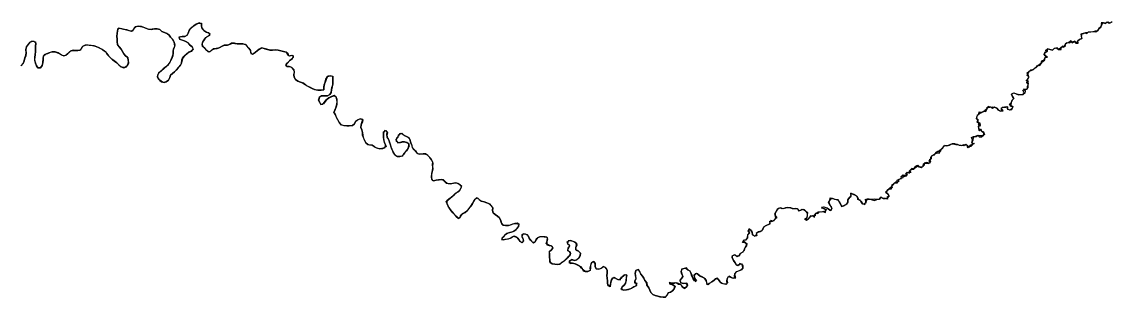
# Model space of a CAD drawing. Extents: x -74 to -34.8, y -33.8 to 5.3.
# Drawn here: x -50.091 to -49.184, y -26.237 to -26.008 of the extents above; entities that cross this region are included whole.
import ezdxf

# ---------------------------------------------------------------- set-up
doc = ezdxf.new("R2010")
doc.units = 0
doc.header["$LTSCALE"] = 2
doc.layers.add('UFEBRASIL', color=7, linetype='Continuous')

msp = doc.modelspace()

# ---------------------------------------------------------------- linework, layer by layer
at = {"layer": 'UFEBRASIL'}
for points in [[(-49.18297, -26.00775), (-49.1846, -26.00889), (-49.18642, -26.00808), (-49.18831, -26.00894), (-49.19014, -26.00852), (-49.19224, -26.0087), (-49.19154, -26.0103), (-49.1926, -26.01215), (-49.19403, -26.01341), (-49.19505, -26.01524), (-49.19721, -26.01549), (-49.19904, -26.01598), (-49.20114, -26.01633), (-49.20331, -26.01672), (-49.20523, -26.01684), (-49.20716, -26.01771), (-49.20915, -26.01794), (-49.20876, -26.01964), (-49.20813, -26.02154), (-49.21006, -26.02233), (-49.21159, -26.02368), (-49.21284, -26.0253), (-49.21409, -26.02395), (-49.21605, -26.0247), (-49.21769, -26.02364), (-49.21826, -26.02555), (-49.22033, -26.02529), (-49.22206, -26.02649), (-49.22244, -26.02847), (-49.22426, -26.02815), (-49.22583, -26.02947), (-49.22747, -26.03089), (-49.22889, -26.02939), (-49.23113, -26.02985), (-49.23275, -26.03124), (-49.23477, -26.03067), (-49.23681, -26.03037), (-49.23734, -26.03232), (-49.23918, -26.0334), (-49.23929, -26.03541), (-49.23761, -26.03671), (-49.23891, -26.03773), (-49.23994, -26.03958), (-49.24176, -26.04053), (-49.24225, -26.04253), (-49.24399, -26.04382), (-49.2456, -26.04515), (-49.24748, -26.04626), (-49.24875, -26.04762), (-49.25098, -26.04798), (-49.25242, -26.04954), (-49.25414, -26.05066), (-49.2528, -26.05221), (-49.2526, -26.05421), (-49.25378, -26.05574), (-49.25279, -26.05733), (-49.25464, -26.05822), (-49.2528, -26.05863), (-49.25328, -26.06048), (-49.25312, -26.0626), (-49.25451, -26.06412), (-49.25667, -26.06398), (-49.25539, -26.06518), (-49.2556, -26.06724), (-49.25721, -26.06834), (-49.25932, -26.06867), (-49.26128, -26.06844), (-49.26314, -26.06763), (-49.26513, -26.06706), (-49.26681, -26.06815), (-49.26599, -26.06973), (-49.26493, -26.07162), (-49.26633, -26.07312), (-49.26701, -26.07496), (-49.2674, -26.07707), (-49.26571, -26.07824), (-49.26618, -26.08), (-49.26778, -26.08144), (-49.26972, -26.08073), (-49.26972, -26.07861), (-49.27165, -26.07906), (-49.27362, -26.07908), (-49.27557, -26.08003), (-49.27412, -26.08136), (-49.27592, -26.08212), (-49.27772, -26.08123), (-49.27908, -26.07971), (-49.28095, -26.07874), (-49.28258, -26.08003), (-49.28434, -26.07878), (-49.28628, -26.07844), (-49.28691, -26.08025), (-49.28867, -26.08134), (-49.29013, -26.08277), (-49.29208, -26.0834), (-49.29378, -26.08461), (-49.29547, -26.08588), (-49.29587, -26.08789), (-49.29459, -26.08944), (-49.29561, -26.09132), (-49.29366, -26.09169), (-49.29461, -26.0932), (-49.29276, -26.09351), (-49.29431, -26.09434), (-49.2943, -26.09646), (-49.29375, -26.09852), (-49.29272, -26.09683), (-49.29193, -26.09853), (-49.29013, -26.09954), (-49.28936, -26.10152), (-49.29073, -26.10284), (-49.2926, -26.10269), (-49.29486, -26.1026), (-49.297, -26.1032), (-49.29877, -26.10424), (-49.29899, -26.1064), (-49.29983, -26.10845), (-49.29796, -26.10928), (-49.29959, -26.10999), (-49.30146, -26.1108), (-49.30236, -26.11271), (-49.30321, -26.1114), (-49.30475, -26.10998), (-49.30652, -26.11104), (-49.30863, -26.11081), (-49.31071, -26.11058), (-49.3129, -26.1103), (-49.31436, -26.10931), (-49.31616, -26.10951), (-49.31813, -26.11017), (-49.32005, -26.11098), (-49.32237, -26.11071), (-49.32389, -26.11245), (-49.32541, -26.11381), (-49.32624, -26.11598), (-49.32831, -26.11587), (-49.32992, -26.11727), (-49.33153, -26.11883), (-49.33353, -26.11962), (-49.33354, -26.12181), (-49.33536, -26.12286), (-49.33406, -26.12409), (-49.3352, -26.12564), (-49.33729, -26.1251), (-49.33944, -26.12543), (-49.33942, -26.12726), (-49.34121, -26.1288), (-49.34348, -26.12871), (-49.34468, -26.12713), (-49.34623, -26.12879), (-49.34772, -26.13035), (-49.34968, -26.13008), (-49.35141, -26.1316), (-49.35057, -26.13336), (-49.35245, -26.1332), (-49.35428, -26.13372), (-49.35385, -26.13539), (-49.35575, -26.13589), (-49.35751, -26.13565), (-49.35717, -26.13763), (-49.35899, -26.13819), (-49.36078, -26.13934), (-49.3609, -26.14113), (-49.36303, -26.14139), (-49.36489, -26.14303), (-49.36654, -26.14413), (-49.36602, -26.14603), (-49.36765, -26.14568), (-49.36857, -26.14695), (-49.37025, -26.14822), (-49.37146, -26.15002), (-49.36981, -26.15118), (-49.36857, -26.15307), (-49.37056, -26.15375), (-49.37002, -26.15547), (-49.37177, -26.15486), (-49.37377, -26.1549), (-49.37549, -26.1539), (-49.37676, -26.1555), (-49.37896, -26.15585), (-49.38121, -26.15557), (-49.38326, -26.15594), (-49.3853, -26.1556), (-49.38727, -26.15547), (-49.38789, -26.15711), (-49.38826, -26.15927), (-49.39044, -26.15979), (-49.39185, -26.15809), (-49.39265, -26.15638), (-49.39475, -26.15578), (-49.39495, -26.15355), (-49.3967, -26.15257), (-49.39806, -26.15176), (-49.40058, -26.15061), (-49.40047, -26.15254), (-49.40162, -26.15425), (-49.40312, -26.15598), (-49.40289, -26.15794), (-49.40419, -26.15975), (-49.40603, -26.16075), (-49.40796, -26.16158), (-49.40896, -26.15976), (-49.40986, -26.15813), (-49.41109, -26.15623), (-49.41349, -26.1557), (-49.41589, -26.15494), (-49.41769, -26.15571), (-49.41883, -26.15737), (-49.41847, -26.15929), (-49.41732, -26.16113), (-49.41638, -26.16316), (-49.4172, -26.16532), (-49.41834, -26.16449), (-49.42031, -26.16297), (-49.4226, -26.16218), (-49.42501, -26.16242), (-49.4232, -26.16333), (-49.42119, -26.1639), (-49.42152, -26.16567), (-49.42313, -26.16583), (-49.42535, -26.16649), (-49.4272, -26.16604), (-49.42812, -26.16788), (-49.43022, -26.16747), (-49.43017, -26.1694), (-49.43183, -26.16972), (-49.43421, -26.16952), (-49.43531, -26.17119), (-49.43648, -26.17263), (-49.4389, -26.17246), (-49.43738, -26.1716), (-49.43673, -26.16954), (-49.43661, -26.16735), (-49.43777, -26.16591), (-49.43898, -26.16457), (-49.4412, -26.16426), (-49.44332, -26.16522), (-49.44461, -26.16392), (-49.44659, -26.16321), (-49.44853, -26.16349), (-49.45061, -26.16273), (-49.45289, -26.16249), (-49.4549, -26.16272), (-49.45692, -26.16353), (-49.4591, -26.16288), (-49.46103, -26.16324), (-49.46225, -26.16461), (-49.46344, -26.16683), (-49.4636, -26.1691), (-49.46223, -26.17098), (-49.46392, -26.17224), (-49.46508, -26.174), (-49.46699, -26.17326), (-49.4679, -26.17497), (-49.46876, -26.17671), (-49.47111, -26.17745), (-49.473, -26.17855), (-49.47382, -26.18054), (-49.47507, -26.18222), (-49.47742, -26.18284), (-49.47936, -26.18406), (-49.47881, -26.18607), (-49.48074, -26.18628), (-49.48227, -26.18523), (-49.48268, -26.18299), (-49.48385, -26.18128), (-49.48553, -26.18028), (-49.48553, -26.18219), (-49.48496, -26.18397), (-49.48649, -26.18567), (-49.48668, -26.18769), (-49.48788, -26.18943), (-49.49013, -26.19005), (-49.48909, -26.19177), (-49.48707, -26.19246), (-49.48731, -26.19448), (-49.48871, -26.19608), (-49.48944, -26.19824), (-49.49094, -26.2), (-49.4929, -26.201), (-49.49339, -26.20303), (-49.49538, -26.20293), (-49.49741, -26.20206), (-49.49968, -26.20294), (-49.49917, -26.20491), (-49.49795, -26.20707), (-49.4967, -26.20871), (-49.49576, -26.21061), (-49.49374, -26.21009), (-49.49165, -26.20951), (-49.49042, -26.21109), (-49.49057, -26.21334), (-49.49219, -26.21486), (-49.49431, -26.21543), (-49.49619, -26.21641), (-49.49725, -26.2181), (-49.49677, -26.22002), (-49.49769, -26.22149), (-49.49976, -26.22108), (-49.50169, -26.21986), (-49.50327, -26.22099), (-49.50386, -26.22295), (-49.50322, -26.22506), (-49.50453, -26.22659), (-49.50669, -26.226), (-49.50867, -26.22522), (-49.51018, -26.22342), (-49.51161, -26.22143), (-49.51334, -26.22203), (-49.51503, -26.22353), (-49.51665, -26.22467), (-49.51844, -26.22571), (-49.52021, -26.22698), (-49.52043, -26.22505), (-49.52128, -26.22307), (-49.52246, -26.22129), (-49.52434, -26.22039), (-49.52636, -26.21935), (-49.52806, -26.21772), (-49.5301, -26.21784), (-49.53104, -26.21986), (-49.53051, -26.2218), (-49.52896, -26.22371), (-49.53079, -26.22354), (-49.53182, -26.22192), (-49.53278, -26.21986), (-49.53337, -26.21781), (-49.53416, -26.21557), (-49.53591, -26.21459), (-49.53743, -26.21286), (-49.5394, -26.21328), (-49.54151, -26.21398), (-49.54177, -26.2159), (-49.54125, -26.21788), (-49.54041, -26.21989), (-49.54155, -26.22173), (-49.54276, -26.22342), (-49.54205, -26.22521), (-49.5402, -26.22579), (-49.53788, -26.22559), (-49.53651, -26.22748), (-49.53775, -26.22922), (-49.53964, -26.22957), (-49.54126, -26.2279), (-49.54273, -26.22651), (-49.54491, -26.22551), (-49.54694, -26.22523), (-49.54927, -26.22561), (-49.55173, -26.22506), (-49.55071, -26.22647), (-49.54867, -26.22708), (-49.54669, -26.2283), (-49.54755, -26.23029), (-49.54899, -26.23184), (-49.55078, -26.23316), (-49.55269, -26.23371), (-49.55352, -26.23569), (-49.55519, -26.23729), (-49.55712, -26.23709), (-49.55885, -26.23704), (-49.5613, -26.23648), (-49.56328, -26.23576), (-49.56528, -26.23487), (-49.56702, -26.23343), (-49.5678, -26.2314), (-49.56881, -26.22932), (-49.57032, -26.22733), (-49.57053, -26.22502), (-49.5719, -26.22342), (-49.57278, -26.22126), (-49.574, -26.21961), (-49.57533, -26.21801), (-49.57625, -26.21583), (-49.57761, -26.21424), (-49.57958, -26.21506), (-49.58003, -26.21756), (-49.57989, -26.21955), (-49.57937, -26.22184), (-49.58043, -26.22391), (-49.57959, -26.22585), (-49.57908, -26.22772), (-49.58109, -26.22873), (-49.58301, -26.2299), (-49.58507, -26.23055), (-49.58731, -26.23102), (-49.5896, -26.23128), (-49.59166, -26.23049), (-49.59099, -26.22859), (-49.58929, -26.2271), (-49.58786, -26.22517), (-49.58749, -26.22321), (-49.5873, -26.2209), (-49.5871, -26.21871), (-49.58881, -26.2189), (-49.59072, -26.21992), (-49.59208, -26.22165), (-49.59392, -26.22266), (-49.5958, -26.22186), (-49.59755, -26.22081), (-49.5992, -26.22196), (-49.60015, -26.224), (-49.60057, -26.22624), (-49.60077, -26.2286), (-49.60252, -26.22772), (-49.60309, -26.22577), (-49.60303, -26.22369), (-49.60339, -26.22141), (-49.60353, -26.21916), (-49.60327, -26.21712), (-49.60338, -26.21437), (-49.60482, -26.21243), (-49.60677, -26.21175), (-49.60834, -26.21324), (-49.61036, -26.21391), (-49.61265, -26.21358), (-49.61344, -26.21159), (-49.61322, -26.20919), (-49.61469, -26.20759), (-49.61643, -26.20871), (-49.61717, -26.21085), (-49.61733, -26.2129), (-49.61759, -26.21504), (-49.61974, -26.21589), (-49.62181, -26.21588), (-49.62325, -26.2145), (-49.62467, -26.21303), (-49.62608, -26.2114), (-49.62815, -26.21037), (-49.6299, -26.20953), (-49.63226, -26.20875), (-49.63459, -26.20902), (-49.63466, -26.20698), (-49.6325, -26.20601), (-49.63061, -26.20656), (-49.62855, -26.20614), (-49.62693, -26.20436), (-49.62578, -26.20248), (-49.62569, -26.20059), (-49.62737, -26.19874), (-49.62957, -26.19784), (-49.62942, -26.19571), (-49.62879, -26.19356), (-49.62957, -26.19156), (-49.63168, -26.19074), (-49.63396, -26.1899), (-49.63587, -26.19039), (-49.6363, -26.19254), (-49.63464, -26.19391), (-49.63522, -26.19576), (-49.63652, -26.19765), (-49.63495, -26.1991), (-49.63381, -26.2009), (-49.63455, -26.20283), (-49.63626, -26.2041), (-49.6376, -26.20543), (-49.63926, -26.20714), (-49.64116, -26.20832), (-49.64295, -26.20989), (-49.64507, -26.21003), (-49.64702, -26.20982), (-49.64907, -26.20948), (-49.65107, -26.208), (-49.65117, -26.20575), (-49.65125, -26.20387), (-49.65147, -26.20144), (-49.65149, -26.19911), (-49.64973, -26.19775), (-49.64849, -26.19582), (-49.64995, -26.19432), (-49.65213, -26.19402), (-49.65401, -26.19261), (-49.65341, -26.19035), (-49.65314, -26.18778), (-49.65507, -26.18686), (-49.65695, -26.18682), (-49.65931, -26.18688), (-49.66136, -26.1877), (-49.66274, -26.18958), (-49.6635, -26.19155), (-49.6653, -26.19153), (-49.6671, -26.18978), (-49.66826, -26.188), (-49.66951, -26.18569), (-49.67146, -26.18473), (-49.67342, -26.18438), (-49.67436, -26.18625), (-49.67365, -26.18825), (-49.67288, -26.19034), (-49.67445, -26.19194), (-49.67572, -26.19071), (-49.67701, -26.18905), (-49.67869, -26.18732), (-49.68076, -26.1865), (-49.68256, -26.18728), (-49.68423, -26.1882), (-49.68628, -26.18879), (-49.68856, -26.18923), (-49.69078, -26.18946), (-49.69088, -26.18768), (-49.68924, -26.18632), (-49.68792, -26.18496), (-49.68563, -26.18369), (-49.68333, -26.18311), (-49.68107, -26.18225), (-49.67911, -26.18082), (-49.67775, -26.17906), (-49.67656, -26.17676), (-49.67804, -26.17565), (-49.68035, -26.1758), (-49.68213, -26.17626), (-49.68416, -26.17719), (-49.68641, -26.17741), (-49.68866, -26.1775), (-49.69081, -26.17688), (-49.69164, -26.1748), (-49.69209, -26.17281), (-49.69323, -26.17078), (-49.69477, -26.16985), (-49.69664, -26.16835), (-49.69839, -26.16687), (-49.6989, -26.16497), (-49.69855, -26.16254), (-49.69979, -26.16099), (-49.70154, -26.1593), (-49.7035, -26.15852), (-49.70583, -26.15786), (-49.70843, -26.15712), (-49.71029, -26.15561), (-49.71215, -26.15432), (-49.71352, -26.15585), (-49.7146, -26.15777), (-49.71578, -26.15996), (-49.71731, -26.1618), (-49.71872, -26.16371), (-49.72007, -26.16555), (-49.72181, -26.16678), (-49.72393, -26.16775), (-49.72544, -26.16961), (-49.72659, -26.17141), (-49.72824, -26.17073), (-49.72988, -26.169), (-49.73175, -26.16693), (-49.73315, -26.16537), (-49.73446, -26.16371), (-49.73571, -26.16133), (-49.73651, -26.15952), (-49.73725, -26.15753), (-49.73569, -26.15609), (-49.73403, -26.15471), (-49.73229, -26.15337), (-49.73062, -26.15177), (-49.72902, -26.15027), (-49.72698, -26.14929), (-49.72587, -26.14769), (-49.72466, -26.14542), (-49.7255, -26.14383), (-49.72758, -26.14236), (-49.72988, -26.14202), (-49.73224, -26.14258), (-49.73446, -26.14273), (-49.73658, -26.14253), (-49.73823, -26.14114), (-49.73947, -26.13934), (-49.74139, -26.13919), (-49.74385, -26.13942), (-49.74576, -26.13983), (-49.74808, -26.14036), (-49.74944, -26.13897), (-49.74961, -26.13711), (-49.74934, -26.13425), (-49.74874, -26.13165), (-49.7485, -26.12936), (-49.7489, -26.12674), (-49.74857, -26.12461), (-49.74965, -26.12279), (-49.75101, -26.12095), (-49.75267, -26.11902), (-49.75466, -26.11784), (-49.75652, -26.11769), (-49.75881, -26.11806), (-49.76085, -26.11764), (-49.76243, -26.11614), (-49.7638, -26.11431), (-49.76552, -26.11275), (-49.7658, -26.11095), (-49.76682, -26.10877), (-49.76745, -26.10646), (-49.76831, -26.10431), (-49.77027, -26.10326), (-49.7724, -26.10239), (-49.77414, -26.10071), (-49.77627, -26.10112), (-49.77713, -26.10314), (-49.77861, -26.10475), (-49.77904, -26.10672), (-49.77762, -26.10867), (-49.77547, -26.10824), (-49.77305, -26.10766), (-49.7711, -26.10792), (-49.76894, -26.10891), (-49.76822, -26.11124), (-49.76909, -26.11298), (-49.77027, -26.11516), (-49.77175, -26.11668), (-49.77299, -26.11825), (-49.77431, -26.11977), (-49.77671, -26.12011), (-49.77879, -26.11963), (-49.78039, -26.11793), (-49.78146, -26.11624), (-49.78244, -26.11426), (-49.7833, -26.11231), (-49.78386, -26.11012), (-49.78443, -26.10813), (-49.78519, -26.10589), (-49.78652, -26.10378), (-49.7867, -26.10178), (-49.78652, -26.09948), (-49.78845, -26.09826), (-49.78956, -26.10005), (-49.78966, -26.10231), (-49.78951, -26.1044), (-49.78919, -26.10691), (-49.78832, -26.10918), (-49.78742, -26.11162), (-49.78884, -26.1127), (-49.79086, -26.11339), (-49.79301, -26.11346), (-49.79506, -26.11301), (-49.79714, -26.11192), (-49.79887, -26.11045), (-49.80085, -26.11046), (-49.80272, -26.11001), (-49.80426, -26.10853), (-49.80532, -26.10643), (-49.80621, -26.10423), (-49.80693, -26.10208), (-49.80708, -26.09976), (-49.80747, -26.09769), (-49.80837, -26.0957), (-49.80826, -26.09345), (-49.80746, -26.09164), (-49.80683, -26.08906), (-49.80873, -26.08846), (-49.81077, -26.08938), (-49.81297, -26.09079), (-49.81365, -26.09271), (-49.81531, -26.09422), (-49.8171, -26.0943), (-49.81956, -26.09446), (-49.82203, -26.09428), (-49.82459, -26.09375), (-49.82612, -26.09198), (-49.82753, -26.08947), (-49.82876, -26.08752), (-49.8296, -26.08525), (-49.83078, -26.08314), (-49.83011, -26.08132), (-49.82933, -26.07945), (-49.8286, -26.07737), (-49.82824, -26.0747), (-49.82838, -26.07259), (-49.82895, -26.07045), (-49.83067, -26.06917), (-49.83286, -26.07005), (-49.83498, -26.07112), (-49.83676, -26.07234), (-49.83823, -26.07414), (-49.8395, -26.07599), (-49.84175, -26.07672), (-49.84263, -26.07501), (-49.84353, -26.07292), (-49.84286, -26.0706), (-49.84078, -26.06931), (-49.83844, -26.06931), (-49.83614, -26.06943), (-49.83421, -26.06841), (-49.83324, -26.06652), (-49.8328, -26.06443), (-49.83258, -26.06246), (-49.83185, -26.06034), (-49.83163, -26.0581), (-49.8317, -26.05577), (-49.83159, -26.05335), (-49.83358, -26.05284), (-49.83595, -26.05294), (-49.83713, -26.05499), (-49.83791, -26.05734), (-49.83857, -26.0595), (-49.83913, -26.06221), (-49.83919, -26.06438), (-49.84141, -26.06481), (-49.84314, -26.06476), (-49.84611, -26.06441), (-49.84833, -26.06361), (-49.85036, -26.06258), (-49.85229, -26.06158), (-49.85421, -26.0604), (-49.85619, -26.05886), (-49.85873, -26.05794), (-49.86086, -26.05714), (-49.8627, -26.05583), (-49.86394, -26.05395), (-49.86414, -26.05183), (-49.86357, -26.04939), (-49.86438, -26.04746), (-49.86588, -26.04576), (-49.86804, -26.04487), (-49.87039, -26.04474), (-49.87037, -26.04256), (-49.8687, -26.04101), (-49.86712, -26.03976), (-49.86538, -26.03835), (-49.86455, -26.03609), (-49.86651, -26.03574), (-49.86848, -26.03623), (-49.86884, -26.03447), (-49.87059, -26.0331), (-49.87269, -26.03256), (-49.87494, -26.03195), (-49.87721, -26.03146), (-49.87981, -26.03116), (-49.88201, -26.03146), (-49.88468, -26.03113), (-49.88673, -26.0306), (-49.88891, -26.02999), (-49.8911, -26.02945), (-49.89301, -26.0306), (-49.89484, -26.03202), (-49.89639, -26.03317), (-49.89868, -26.03488), (-49.90012, -26.0336), (-49.90037, -26.03123), (-49.90199, -26.02937), (-49.90327, -26.02784), (-49.90479, -26.0266), (-49.90661, -26.02618), (-49.90896, -26.02615), (-49.91169, -26.02608), (-49.91366, -26.02561), (-49.91604, -26.02559), (-49.91784, -26.02675), (-49.91981, -26.02715), (-49.92222, -26.02723), (-49.92434, -26.0283), (-49.92633, -26.02937), (-49.92885, -26.02997), (-49.93128, -26.03034), (-49.93314, -26.0318), (-49.93507, -26.03314), (-49.93671, -26.03166), (-49.93833, -26.02978), (-49.94013, -26.02818), (-49.94057, -26.02625), (-49.93993, -26.02429), (-49.93891, -26.0228), (-49.93742, -26.0209), (-49.93548, -26.01967), (-49.9339, -26.018), (-49.93526, -26.01686), (-49.93721, -26.01634), (-49.93913, -26.015), (-49.94039, -26.01354), (-49.9411, -26.01142), (-49.94103, -26.00936), (-49.9431, -26.00862), (-49.94542, -26.00964), (-49.94745, -26.01106), (-49.94948, -26.01261), (-49.95094, -26.0144), (-49.95185, -26.01631), (-49.95285, -26.01875), (-49.95496, -26.02005), (-49.95719, -26.02009), (-49.95987, -26.02049), (-49.9595, -26.0223), (-49.95695, -26.02301), (-49.95455, -26.02386), (-49.95266, -26.02495), (-49.95094, -26.02678), (-49.94887, -26.02855), (-49.94809, -26.03071), (-49.94966, -26.03232), (-49.95156, -26.03307), (-49.95364, -26.03457), (-49.95562, -26.03636), (-49.95699, -26.03828), (-49.95753, -26.04068), (-49.95792, -26.04277), (-49.95885, -26.04446), (-49.96039, -26.04621), (-49.9621, -26.04807), (-49.96354, -26.04952), (-49.96527, -26.05069), (-49.96682, -26.05218), (-49.96751, -26.05415), (-49.96854, -26.05627), (-49.97034, -26.05784), (-49.97304, -26.05826), (-49.9747, -26.05728), (-49.97658, -26.05576), (-49.97776, -26.05391), (-49.97752, -26.05202), (-49.97626, -26.04989), (-49.97447, -26.04834), (-49.97213, -26.0464), (-49.97023, -26.04472), (-49.96857, -26.04322), (-49.96706, -26.04126), (-49.96621, -26.03914), (-49.96538, -26.03717), (-49.96475, -26.03459), (-49.96475, -26.03254), (-49.9643, -26.03015), (-49.96331, -26.0283), (-49.96348, -26.02599), (-49.96418, -26.02384), (-49.96524, -26.0222), (-49.96696, -26.02062), (-49.96809, -26.01876), (-49.97005, -26.01738), (-49.97182, -26.01669), (-49.97397, -26.01576), (-49.97581, -26.01418), (-49.97788, -26.01364), (-49.98018, -26.01368), (-49.98209, -26.01392), (-49.9848, -26.01401), (-49.98687, -26.01339), (-49.98895, -26.01251), (-49.99107, -26.0117), (-49.99375, -26.01134), (-49.99619, -26.01197), (-49.99757, -26.01371), (-49.99889, -26.01559), (-50.0011, -26.01515), (-50.00312, -26.01447), (-50.00522, -26.01409), (-50.00726, -26.0135), (-50.01009, -26.01312), (-50.011, -26.01503), (-50.01121, -26.01756), (-50.01142, -26.01974), (-50.01136, -26.02215), (-50.01122, -26.02449), (-50.01091, -26.02704), (-50.00946, -26.0286), (-50.00792, -26.03056), (-50.00693, -26.0324), (-50.00583, -26.03445), (-50.00445, -26.03595), (-50.00251, -26.03758), (-50.00203, -26.03976), (-50.00196, -26.04222), (-50.00277, -26.04417), (-50.00421, -26.0455), (-50.00667, -26.04586), (-50.00847, -26.04489), (-50.00989, -26.0435), (-50.01164, -26.0418), (-50.01383, -26.04033), (-50.01563, -26.0389), (-50.01742, -26.03718), (-50.01918, -26.03513), (-50.02041, -26.03333), (-50.02206, -26.03178), (-50.02432, -26.03065), (-50.02617, -26.02945), (-50.02809, -26.02847), (-50.03039, -26.02778), (-50.03285, -26.02741), (-50.03539, -26.02706), (-50.03791, -26.02718), (-50.04007, -26.02825), (-50.04121, -26.03025), (-50.04265, -26.03169), (-50.04524, -26.03164), (-50.04759, -26.03148), (-50.04989, -26.03199), (-50.05129, -26.03329), (-50.05318, -26.03496), (-50.05515, -26.03598), (-50.05706, -26.03566), (-50.05867, -26.03461), (-50.06044, -26.03357), (-50.06289, -26.03279), (-50.06541, -26.03268), (-50.06793, -26.03358), (-50.07012, -26.03454), (-50.07212, -26.03533), (-50.07286, -26.03719), (-50.07297, -26.03962), (-50.073, -26.0419), (-50.07358, -26.04422), (-50.07495, -26.04597), (-50.0772, -26.04603), (-50.07829, -26.04448), (-50.07922, -26.04207), (-50.07985, -26.03992), (-50.07984, -26.03731), (-50.07944, -26.03522), (-50.07937, -26.03259), (-50.07937, -26.03013), (-50.07923, -26.02789), (-50.07888, -26.02555), (-50.08023, -26.02399), (-50.0827, -26.02409), (-50.08432, -26.02518), (-50.08559, -26.02681), (-50.08695, -26.02884), (-50.08726, -26.03136), (-50.08711, -26.03346), (-50.08736, -26.03602), (-50.08806, -26.03814), (-50.08866, -26.04015), (-50.08964, -26.04246), (-50.09134, -26.04432)], [(-50.09103, -26.04405), (-50.08964, -26.04246), (-50.08866, -26.04015), (-50.08799, -26.03786), (-50.08719, -26.03549), (-50.08711, -26.03346), (-50.08733, -26.03068), (-50.0868, -26.0285), (-50.08514, -26.02624), (-50.08366, -26.02465), (-50.08166, -26.02385), (-50.07929, -26.02435), (-50.07893, -26.02596), (-50.07928, -26.0284), (-50.07937, -26.03013), (-50.07937, -26.03259), (-50.07944, -26.03522), (-50.07984, -26.03731), (-50.07994, -26.03919), (-50.07943, -26.04144), (-50.07857, -26.04391), (-50.0772, -26.04603), (-50.07495, -26.04597), (-50.07358, -26.04422), (-50.073, -26.0419), (-50.07294, -26.03838), (-50.07269, -26.0361), (-50.07086, -26.03476), (-50.06903, -26.03412), (-50.06689, -26.033), (-50.06452, -26.03266), (-50.06223, -26.03294), (-50.06008, -26.03374), (-50.05802, -26.03501), (-50.05567, -26.03619), (-50.05404, -26.03551), (-50.0523, -26.03422), (-50.05062, -26.03258), (-50.04897, -26.03156), (-50.04672, -26.03153), (-50.04404, -26.03171), (-50.04163, -26.03121), (-50.04074, -26.02921), (-50.03919, -26.02762), (-50.03683, -26.02704), (-50.03455, -26.02718), (-50.03189, -26.02753), (-50.02955, -26.02796), (-50.02722, -26.02886), (-50.02526, -26.03007), (-50.02325, -26.03112), (-50.02124, -26.03237), (-50.01996, -26.03399), (-50.01846, -26.03609), (-50.01683, -26.03771), (-50.01509, -26.03934), (-50.01336, -26.04061), (-50.01164, -26.0418), (-50.00989, -26.0435), (-50.00796, -26.04519), (-50.00557, -26.04609), (-50.00355, -26.04515), (-50.00235, -26.04344), (-50.00187, -26.04118), (-50.00212, -26.03925), (-50.00273, -26.03725), (-50.00445, -26.03595), (-50.00583, -26.03445), (-50.00693, -26.0324), (-50.00792, -26.03056), (-50.00946, -26.0286), (-50.01106, -26.02673), (-50.01122, -26.02449), (-50.01136, -26.02215), (-50.01142, -26.01974), (-50.01121, -26.01756), (-50.01111, -26.01558), (-50.01042, -26.01314), (-50.00814, -26.01328), (-50.00595, -26.01387), (-50.00358, -26.01443), (-50.00146, -26.01496), (-49.99919, -26.01562), (-49.99771, -26.01413), (-49.99649, -26.01213), (-49.99432, -26.01137), (-49.99177, -26.01152), (-49.9894, -26.01226), (-49.98737, -26.01315), (-49.98522, -26.01394), (-49.98285, -26.01404), (-49.98018, -26.01368), (-49.97788, -26.01364), (-49.97581, -26.01418), (-49.97397, -26.01576), (-49.97182, -26.01669), (-49.9694, -26.01766), (-49.96809, -26.01876), (-49.96696, -26.02062), (-49.96524, -26.0222), (-49.96392, -26.02465), (-49.96319, -26.0272), (-49.96383, -26.02925), (-49.96461, -26.03143), (-49.96477, -26.03358), (-49.965, -26.036), (-49.96581, -26.03817), (-49.96674, -26.04029), (-49.96787, -26.04247), (-49.96938, -26.04393), (-49.9708, -26.04527), (-49.97289, -26.04704), (-49.97504, -26.04884), (-49.97677, -26.05055), (-49.97776, -26.05283), (-49.97744, -26.05463), (-49.97573, -26.0565), (-49.97422, -26.05773), (-49.97184, -26.05838), (-49.97034, -26.05784), (-49.96854, -26.05627), (-49.96751, -26.05415), (-49.96682, -26.05218), (-49.96527, -26.05069), (-49.96354, -26.04952), (-49.96174, -26.04763), (-49.95985, -26.04557), (-49.95849, -26.04396), (-49.95775, -26.04208), (-49.95732, -26.03948), (-49.95646, -26.03732), (-49.95478, -26.0355), (-49.95306, -26.03405), (-49.95156, -26.03307), (-49.9492, -26.0321), (-49.94795, -26.03032), (-49.94887, -26.02855), (-49.95043, -26.02732), (-49.95227, -26.02528), (-49.95399, -26.02414), (-49.95633, -26.02322), (-49.95879, -26.02252), (-49.95944, -26.02037), (-49.95719, -26.02009), (-49.95496, -26.02005), (-49.95285, -26.01875), (-49.95218, -26.01714), (-49.95125, -26.01499), (-49.9498, -26.01301), (-49.94793, -26.01143), (-49.94591, -26.00998), (-49.94368, -26.0088), (-49.94115, -26.00889), (-49.94104, -26.01092), (-49.94079, -26.01291), (-49.93913, -26.015), (-49.93702, -26.01638), (-49.93477, -26.01705), (-49.93449, -26.01919), (-49.9366, -26.02021), (-49.93824, -26.0218), (-49.93946, -26.02357), (-49.94046, -26.02547), (-49.94046, -26.02747), (-49.93926, -26.02888), (-49.93754, -26.03073), (-49.93587, -26.03239), (-49.93372, -26.03258), (-49.93235, -26.03101), (-49.93023, -26.03011), (-49.92809, -26.02988), (-49.92585, -26.02918), (-49.92382, -26.02796), (-49.92183, -26.02713), (-49.9193, -26.02713), (-49.91719, -26.02625), (-49.91527, -26.02543), (-49.91329, -26.02572), (-49.9113, -26.0261), (-49.90896, -26.02615), (-49.90655, -26.02617), (-49.90449, -26.02673), (-49.903, -26.0282), (-49.90155, -26.0298), (-49.90025, -26.03162), (-49.89997, -26.03403), (-49.89794, -26.0344), (-49.89639, -26.03317), (-49.89436, -26.03166), (-49.8925, -26.03029), (-49.89037, -26.02938), (-49.88844, -26.03014), (-49.88602, -26.03084), (-49.88413, -26.03127), (-49.88201, -26.03146), (-49.87981, -26.03116), (-49.87721, -26.03146), (-49.87494, -26.03195), (-49.87269, -26.03256), (-49.87059, -26.0331), (-49.86943, -26.03517), (-49.86789, -26.03611), (-49.86509, -26.03549), (-49.86484, -26.03734), (-49.86616, -26.03898), (-49.86782, -26.04021), (-49.86958, -26.04184), (-49.87125, -26.04379), (-49.86979, -26.04488), (-49.86751, -26.04493), (-49.86588, -26.04576), (-49.8642, -26.04759), (-49.86378, -26.04977), (-49.86414, -26.05183), (-49.86394, -26.05395), (-49.8627, -26.05583), (-49.86086, -26.05714), (-49.85873, -26.05794), (-49.85685, -26.05849), (-49.85474, -26.06004), (-49.85306, -26.06117), (-49.85107, -26.06216), (-49.84907, -26.0632), (-49.84688, -26.06419), (-49.84421, -26.06479), (-49.84141, -26.06481), (-49.83919, -26.06438), (-49.83913, -26.06221), (-49.83891, -26.06028), (-49.8381, -26.05794), (-49.83742, -26.05561), (-49.83614, -26.05328), (-49.83407, -26.05278), (-49.8317, -26.0531), (-49.83167, -26.05529), (-49.83169, -26.05773), (-49.83169, -26.05979), (-49.83242, -26.06179), (-49.8328, -26.06443), (-49.83324, -26.06652), (-49.83421, -26.06841), (-49.83614, -26.06943), (-49.83844, -26.06931), (-49.84123, -26.06945), (-49.84304, -26.07094), (-49.84341, -26.07336), (-49.84263, -26.07501), (-49.84175, -26.07672), (-49.83997, -26.07646), (-49.83863, -26.07478), (-49.83719, -26.07277), (-49.83543, -26.07136), (-49.8336, -26.07045), (-49.8311, -26.06932), (-49.82916, -26.07006), (-49.8285, -26.07207), (-49.82827, -26.07406), (-49.82844, -26.0766), (-49.82905, -26.07872), (-49.82984, -26.08081), (-49.83076, -26.08318), (-49.82979, -26.08474), (-49.82888, -26.08708), (-49.82783, -26.08914), (-49.82663, -26.09124), (-49.825, -26.09343), (-49.82271, -26.09421), (-49.82021, -26.09444), (-49.81807, -26.0944), (-49.81531, -26.09422), (-49.81365, -26.09271), (-49.81294, -26.09068), (-49.81138, -26.0896), (-49.80917, -26.08856), (-49.80683, -26.08906), (-49.80717, -26.09101), (-49.80826, -26.09345), (-49.80837, -26.0957), (-49.80747, -26.09769), (-49.80709, -26.10005), (-49.80682, -26.10244), (-49.80607, -26.10461), (-49.80532, -26.10643), (-49.80426, -26.10853), (-49.80272, -26.11001), (-49.80043, -26.1103), (-49.79838, -26.11088), (-49.79652, -26.11227), (-49.79459, -26.11312), (-49.79254, -26.11351), (-49.79021, -26.11326), (-49.78819, -26.11237), (-49.78781, -26.11032), (-49.78872, -26.10826), (-49.78931, -26.1062), (-49.78957, -26.10392), (-49.78966, -26.10175), (-49.78947, -26.09954), (-49.78774, -26.09826), (-49.78636, -26.10015), (-49.7868, -26.1022), (-49.78619, -26.10438), (-49.78504, -26.10629), (-49.78417, -26.10886), (-49.78377, -26.11055), (-49.78313, -26.11267), (-49.7822, -26.11472), (-49.78125, -26.11669), (-49.77999, -26.11854), (-49.77798, -26.12001), (-49.77597, -26.12002), (-49.77356, -26.11941), (-49.77255, -26.11756), (-49.77113, -26.11604), (-49.7698, -26.11431), (-49.76861, -26.1121), (-49.76807, -26.10969), (-49.77011, -26.10835), (-49.77202, -26.10773), (-49.77405, -26.10783), (-49.77673, -26.10854), (-49.77872, -26.10752), (-49.77889, -26.10555), (-49.77743, -26.1038), (-49.77695, -26.10182), (-49.7748, -26.10065), (-49.77325, -26.1016), (-49.77138, -26.10286), (-49.76916, -26.10377), (-49.76769, -26.1054), (-49.76721, -26.10774), (-49.76625, -26.10985), (-49.76558, -26.11226), (-49.76462, -26.1142), (-49.76277, -26.11526), (-49.76181, -26.11695), (-49.75976, -26.11797), (-49.75774, -26.11785), (-49.75559, -26.11767), (-49.7535, -26.11835), (-49.75179, -26.12007), (-49.75028, -26.12172), (-49.74917, -26.12375), (-49.74853, -26.12567), (-49.74878, -26.12795), (-49.74847, -26.13034), (-49.749, -26.13269), (-49.74949, -26.13493), (-49.74961, -26.13711), (-49.7493, -26.1394), (-49.74765, -26.14028), (-49.74576, -26.13983), (-49.74319, -26.13934), (-49.7409, -26.13907), (-49.73893, -26.14023), (-49.7374, -26.14211), (-49.7358, -26.14258), (-49.73382, -26.14272), (-49.73117, -26.14234), (-49.72875, -26.1418), (-49.72664, -26.14299), (-49.72471, -26.14454), (-49.72506, -26.14629), (-49.72649, -26.14874), (-49.72805, -26.14978), (-49.72981, -26.15088), (-49.73146, -26.15264), (-49.73333, -26.15425), (-49.73484, -26.15538), (-49.7369, -26.15701), (-49.73685, -26.15889), (-49.73598, -26.16073), (-49.73513, -26.16258), (-49.73411, -26.16424), (-49.73264, -26.16595), (-49.731, -26.16783), (-49.72917, -26.16978), (-49.72737, -26.17153), (-49.72562, -26.17055), (-49.72506, -26.16859), (-49.72342, -26.16754), (-49.7213, -26.16653), (-49.71973, -26.16512), (-49.71832, -26.16319), (-49.71691, -26.16134), (-49.71537, -26.15929), (-49.71439, -26.15731), (-49.71329, -26.15553), (-49.71141, -26.15436), (-49.71004, -26.15591), (-49.7081, -26.15733), (-49.70583, -26.15786), (-49.7035, -26.15852), (-49.70145, -26.15935), (-49.69979, -26.16099), (-49.69852, -26.16296), (-49.6989, -26.16497), (-49.69839, -26.16687), (-49.69664, -26.16835), (-49.69477, -26.16985), (-49.69301, -26.17109), (-49.69195, -26.17332), (-49.69138, -26.17566), (-49.69018, -26.1773), (-49.68795, -26.17745), (-49.68561, -26.17742), (-49.68374, -26.17707), (-49.68164, -26.17608), (-49.67904, -26.17569), (-49.67679, -26.17627), (-49.67706, -26.17822), (-49.67854, -26.18007), (-49.68015, -26.18171), (-49.68201, -26.1828), (-49.68446, -26.18334), (-49.68698, -26.18411), (-49.68863, -26.18565), (-49.69022, -26.18723), (-49.69142, -26.18912), (-49.6899, -26.18949), (-49.68755, -26.18901), (-49.68544, -26.18858), (-49.68347, -26.18783), (-49.68143, -26.18651), (-49.67967, -26.1869), (-49.67777, -26.18816), (-49.67651, -26.18974), (-49.67509, -26.19148), (-49.67335, -26.19115), (-49.67307, -26.18914), (-49.67415, -26.18711), (-49.67425, -26.185), (-49.67213, -26.1845), (-49.67025, -26.18502), (-49.66896, -26.18666), (-49.66789, -26.18853), (-49.66649, -26.19054), (-49.66456, -26.1922), (-49.66316, -26.19059), (-49.66207, -26.18835), (-49.66016, -26.18713), (-49.65829, -26.18678), (-49.6559, -26.18682), (-49.65369, -26.18696), (-49.65291, -26.18879), (-49.65356, -26.19107), (-49.65369, -26.19356), (-49.65163, -26.19412), (-49.64954, -26.19437), (-49.6486, -26.19618), (-49.64973, -26.19775), (-49.65157, -26.1995), (-49.65147, -26.20144), (-49.65125, -26.20387), (-49.65116, -26.20636), (-49.65092, -26.20836), (-49.64907, -26.20948), (-49.64702, -26.20982), (-49.64447, -26.21007), (-49.6423, -26.20938), (-49.64072, -26.20805), (-49.63883, -26.20678), (-49.63728, -26.20509), (-49.63556, -26.20369), (-49.63404, -26.20192), (-49.63402, -26.19983), (-49.63598, -26.19856), (-49.63576, -26.19648), (-49.63455, -26.1945), (-49.63598, -26.1928), (-49.63673, -26.19105), (-49.63511, -26.19012), (-49.633, -26.19023), (-49.63106, -26.19091), (-49.62898, -26.19214), (-49.62873, -26.19427), (-49.62976, -26.19611), (-49.62918, -26.19804), (-49.6272, -26.19893), (-49.62569, -26.20059), (-49.62584, -26.20278), (-49.62705, -26.20467), (-49.62855, -26.20614), (-49.63061, -26.20656), (-49.63285, -26.20595), (-49.6347, -26.20703), (-49.6342, -26.20918), (-49.63226, -26.20875), (-49.6299, -26.20953), (-49.62773, -26.21063), (-49.62558, -26.21166), (-49.62431, -26.21334), (-49.62321, -26.21515), (-49.62154, -26.21589), (-49.61946, -26.21583), (-49.61736, -26.21486), (-49.61743, -26.21272), (-49.61704, -26.21066), (-49.61643, -26.20871), (-49.61459, -26.20762), (-49.61322, -26.20919), (-49.61344, -26.21159), (-49.61265, -26.21358), (-49.61036, -26.21391), (-49.60829, -26.21299), (-49.60651, -26.21175), (-49.60458, -26.21278), (-49.60329, -26.21468), (-49.60327, -26.21712), (-49.60353, -26.21916), (-49.60339, -26.22141), (-49.60303, -26.22369), (-49.60309, -26.22577), (-49.60239, -26.22787), (-49.60062, -26.22706), (-49.60033, -26.22473), (-49.59971, -26.22279), (-49.59857, -26.22116), (-49.59651, -26.22141), (-49.5945, -26.22246), (-49.59224, -26.22288), (-49.59159, -26.22069), (-49.58982, -26.21973), (-49.58859, -26.21823), (-49.58704, -26.21925), (-49.58742, -26.22132), (-49.58746, -26.22343), (-49.588, -26.22559), (-49.58929, -26.2271), (-49.59099, -26.22859), (-49.59153, -26.23082), (-49.5896, -26.23128), (-49.58731, -26.23102), (-49.58561, -26.23073), (-49.58353, -26.23009), (-49.58143, -26.22893), (-49.57939, -26.22788), (-49.57834, -26.22592), (-49.58035, -26.22569), (-49.58023, -26.2237), (-49.57936, -26.2215), (-49.57989, -26.21955), (-49.58001, -26.21736), (-49.57958, -26.21506), (-49.57761, -26.21424), (-49.57626, -26.21627), (-49.57533, -26.21801), (-49.574, -26.21961), (-49.57271, -26.22152), (-49.5719, -26.22342), (-49.57046, -26.22522), (-49.57017, -26.22764), (-49.56881, -26.22932), (-49.5678, -26.2314), (-49.56702, -26.23343), (-49.56528, -26.23487), (-49.56328, -26.23576), (-49.5613, -26.23648), (-49.55965, -26.23698), (-49.55688, -26.23718), (-49.55492, -26.23718), (-49.55352, -26.23569), (-49.55269, -26.23371), (-49.55075, -26.23317), (-49.54899, -26.23184), (-49.54755, -26.23029), (-49.54691, -26.228), (-49.54867, -26.22708), (-49.55154, -26.22623), (-49.54999, -26.22542), (-49.54803, -26.22577), (-49.5458, -26.2251), (-49.54411, -26.22638), (-49.54208, -26.22677), (-49.54081, -26.22853), (-49.5388, -26.23008), (-49.53753, -26.22887), (-49.53621, -26.22701), (-49.53709, -26.22559), (-49.53947, -26.22578), (-49.54205, -26.22521), (-49.54264, -26.22305), (-49.54121, -26.22145), (-49.54037, -26.2194), (-49.54151, -26.21742), (-49.54176, -26.21551), (-49.54067, -26.2137), (-49.53822, -26.213), (-49.53652, -26.21403), (-49.5346, -26.21523), (-49.53368, -26.21693), (-49.53302, -26.21899), (-49.5323, -26.2209), (-49.5313, -26.22277), (-49.52964, -26.22441), (-49.52974, -26.22278), (-49.53066, -26.22135), (-49.53094, -26.21872), (-49.52907, -26.21729), (-49.52754, -26.21826), (-49.52593, -26.21972), (-49.52395, -26.22052), (-49.5222, -26.22164), (-49.52099, -26.22347), (-49.52063, -26.22583), (-49.5189, -26.22663), (-49.5177, -26.22521), (-49.51578, -26.22418), (-49.51407, -26.22266), (-49.51245, -26.22127), (-49.51102, -26.22229), (-49.50964, -26.2241), (-49.50789, -26.22559), (-49.50575, -26.22624), (-49.50354, -26.22591), (-49.50382, -26.22387), (-49.5036, -26.22185), (-49.5023, -26.22006), (-49.50064, -26.22061), (-49.49847, -26.22146), (-49.49616, -26.2211), (-49.49745, -26.21964), (-49.49702, -26.21767), (-49.49543, -26.21592), (-49.49322, -26.2151), (-49.49093, -26.21421), (-49.49055, -26.21239), (-49.49096, -26.20997), (-49.49299, -26.20927), (-49.49425, -26.21098), (-49.49595, -26.2102), (-49.4967, -26.20871), (-49.49813, -26.20658), (-49.49937, -26.20452), (-49.499, -26.20253), (-49.49695, -26.20206), (-49.49514, -26.20321), (-49.49327, -26.20227), (-49.49203, -26.20068), (-49.49005, -26.19943), (-49.48913, -26.19729), (-49.48823, -26.19534), (-49.48706, -26.19334), (-49.48816, -26.19157), (-49.49065, -26.19157), (-49.48954, -26.18977), (-49.48757, -26.18932), (-49.48668, -26.18769), (-49.48626, -26.18539), (-49.4848, -26.1836), (-49.48599, -26.18202), (-49.48511, -26.1804), (-49.48319, -26.18156), (-49.48268, -26.18327), (-49.48227, -26.18523), (-49.48054, -26.18639), (-49.47911, -26.18493), (-49.47837, -26.18334), (-49.476, -26.1825), (-49.47423, -26.18126), (-49.47322, -26.17913), (-49.47205, -26.17794), (-49.4699, -26.17702), (-49.46767, -26.17617), (-49.4679, -26.17377), (-49.46622, -26.17405), (-49.46434, -26.17318), (-49.46302, -26.17165), (-49.46323, -26.1698), (-49.46375, -26.16787), (-49.46281, -26.16573), (-49.46148, -26.16366), (-49.45943, -26.16271), (-49.45801, -26.16335), (-49.45568, -26.16299), (-49.45356, -26.16252), (-49.45123, -26.1624), (-49.4493, -26.16324), (-49.44707, -26.16334), (-49.44493, -26.16339), (-49.44399, -26.16535), (-49.44212, -26.1647), (-49.4401, -26.1638), (-49.43834, -26.16527), (-49.43655, -26.16673), (-49.43679, -26.16885), (-49.43722, -26.17113), (-49.43909, -26.17209), (-49.43744, -26.17294), (-49.43568, -26.17184), (-49.43448, -26.17014), (-49.43254, -26.16905), (-49.43081, -26.17048), (-49.43108, -26.16881), (-49.42973, -26.16758), (-49.42825, -26.16634), (-49.42607, -26.16622), (-49.42397, -26.16569), (-49.42172, -26.1666), (-49.42142, -26.16475), (-49.42282, -26.16363), (-49.42482, -26.16301), (-49.4234, -26.16195), (-49.42136, -26.16254), (-49.4196, -26.16345), (-49.41802, -26.16483), (-49.41641, -26.1639), (-49.41676, -26.162), (-49.41795, -26.16022), (-49.41901, -26.15834), (-49.4181, -26.15658), (-49.41771, -26.15444), (-49.41603, -26.15477), (-49.41411, -26.15562), (-49.41174, -26.156), (-49.41007, -26.15789), (-49.40922, -26.15996), (-49.40838, -26.16156), (-49.40624, -26.16109), (-49.40447, -26.15993), (-49.40301, -26.15833), (-49.40312, -26.15598), (-49.40191, -26.15443), (-49.40033, -26.15291), (-49.40058, -26.15061), (-49.39875, -26.15136), (-49.39643, -26.15262), (-49.395, -26.15395), (-49.39393, -26.15609), (-49.39188, -26.15708), (-49.39093, -26.15907), (-49.38892, -26.15985), (-49.38799, -26.15782), (-49.38827, -26.15565), (-49.38642, -26.15591), (-49.38485, -26.15541), (-49.38282, -26.15612), (-49.38071, -26.15666), (-49.37896, -26.15585), (-49.37676, -26.1555), (-49.37549, -26.1539), (-49.37359, -26.15492), (-49.37177, -26.15486), (-49.3697, -26.15447), (-49.36857, -26.15283), (-49.36981, -26.15118), (-49.37162, -26.14972), (-49.37025, -26.14822), (-49.36857, -26.14695), (-49.3666, -26.14699), (-49.36658, -26.14519), (-49.36535, -26.14351), (-49.36392, -26.14186), (-49.36161, -26.14185), (-49.36199, -26.13977), (-49.36041, -26.13892), (-49.35836, -26.13836), (-49.35865, -26.13677), (-49.35699, -26.13521), (-49.35616, -26.13677), (-49.35428, -26.13618), (-49.35324, -26.13473), (-49.35493, -26.13446), (-49.35367, -26.13313), (-49.35179, -26.13375), (-49.35182, -26.13188), (-49.35036, -26.13074), (-49.34818, -26.13057), (-49.34721, -26.12865), (-49.34577, -26.12761), (-49.34391, -26.12853), (-49.34196, -26.12923), (-49.34029, -26.12802), (-49.34009, -26.12609), (-49.33839, -26.12556), (-49.33611, -26.12582), (-49.33433, -26.12498), (-49.3355, -26.12355), (-49.33406, -26.12221), (-49.33401, -26.12042), (-49.33221, -26.11896), (-49.3305, -26.11789), (-49.32859, -26.11684), (-49.32645, -26.11683), (-49.32712, -26.11511), (-49.32565, -26.1141), (-49.32401, -26.11264), (-49.32263, -26.11095), (-49.32048, -26.11101), (-49.31833, -26.11047), (-49.31647, -26.10951), (-49.31418, -26.1096), (-49.31209, -26.1097), (-49.31033, -26.11064), (-49.30835, -26.11076), (-49.30629, -26.1101), (-49.30408, -26.11064), (-49.30344, -26.11266), (-49.30224, -26.11149), (-49.30025, -26.11129), (-49.29904, -26.10989), (-49.2997, -26.1082), (-49.29916, -26.10611), (-49.30009, -26.10405), (-49.29841, -26.10321), (-49.29628, -26.10318), (-49.29461, -26.1021), (-49.29374, -26.10361), (-49.29167, -26.10349), (-49.29002, -26.10226), (-49.28972, -26.10052), (-49.29137, -26.09916), (-49.29201, -26.09741), (-49.29329, -26.09863), (-49.29405, -26.09683), (-49.29421, -26.09468), (-49.29233, -26.09415), (-49.29406, -26.09372), (-49.29272, -26.0926), (-49.29451, -26.09179), (-49.29459, -26.09005), (-49.29585, -26.08818), (-49.29547, -26.0861), (-49.29408, -26.08476), (-49.29375, -26.08288), (-49.29178, -26.08343), (-49.29011, -26.08229), (-49.28815, -26.08255), (-49.28718, -26.08088), (-49.28703, -26.07887), (-49.28495, -26.07877), (-49.28288, -26.07865), (-49.28095, -26.07874), (-49.27908, -26.07971), (-49.27772, -26.08123), (-49.27592, -26.08212), (-49.27377, -26.08178), (-49.27531, -26.08049), (-49.2745, -26.07875), (-49.27268, -26.07857), (-49.27058, -26.07836), (-49.2703, -26.08032), (-49.26853, -26.08121), (-49.26639, -26.08072), (-49.26567, -26.07882), (-49.26748, -26.07808), (-49.26842, -26.07644), (-49.26714, -26.07519), (-49.26633, -26.07312), (-49.26493, -26.07162), (-49.26589, -26.06997), (-49.26667, -26.06795), (-49.26488, -26.06704), (-49.26285, -26.06776), (-49.26086, -26.06867), (-49.25908, -26.06822), (-49.25721, -26.06834), (-49.25639, -26.06636), (-49.25724, -26.06458), (-49.25537, -26.06443), (-49.25354, -26.06349), (-49.25341, -26.06148), (-49.25259, -26.05965), (-49.25428, -26.05869), (-49.25292, -26.0575), (-49.25459, -26.05666), (-49.2531, -26.05554), (-49.25223, -26.05353), (-49.25373, -26.05239), (-49.25285, -26.05052), (-49.25185, -26.04875), (-49.2499, -26.04791), (-49.24809, -26.047), (-49.24635, -26.04568), (-49.2452, -26.04389), (-49.24332, -26.04403), (-49.24218, -26.04241), (-49.24068, -26.04084), (-49.23915, -26.03933), (-49.23872, -26.03752), (-49.23677, -26.03723), (-49.23826, -26.03646), (-49.23986, -26.03499), (-49.23856, -26.03334), (-49.23656, -26.03215), (-49.23835, -26.03158), (-49.23681, -26.03037), (-49.23457, -26.03066), (-49.23274, -26.03124), (-49.23113, -26.02985), (-49.22925, -26.0294), (-49.22759, -26.03086), (-49.22556, -26.03067), (-49.22505, -26.02867), (-49.2231, -26.02894), (-49.22241, -26.02706), (-49.22135, -26.02524), (-49.21936, -26.02497), (-49.21769, -26.02364), (-49.21618, -26.02521), (-49.21463, -26.02401), (-49.21335, -26.02545), (-49.21139, -26.02547), (-49.21159, -26.02368), (-49.21006, -26.02233), (-49.20813, -26.02153), (-49.20861, -26.01945), (-49.20809, -26.01752), (-49.20609, -26.01677), (-49.20421, -26.01743), (-49.20277, -26.01595), (-49.20074, -26.01599), (-49.19862, -26.0157), (-49.19668, -26.01606), (-49.1949, -26.01498), (-49.19368, -26.01334), (-49.19221, -26.01184), (-49.19178, -26.00991), (-49.19045, -26.00863), (-49.18843, -26.00921), (-49.18713, -26.00767), (-49.18555, -26.00876), (-49.18356, -26.00808)]]:
    msp.add_lwpolyline(points, dxfattribs=at)

doc.saveas('drawing.dxf')
